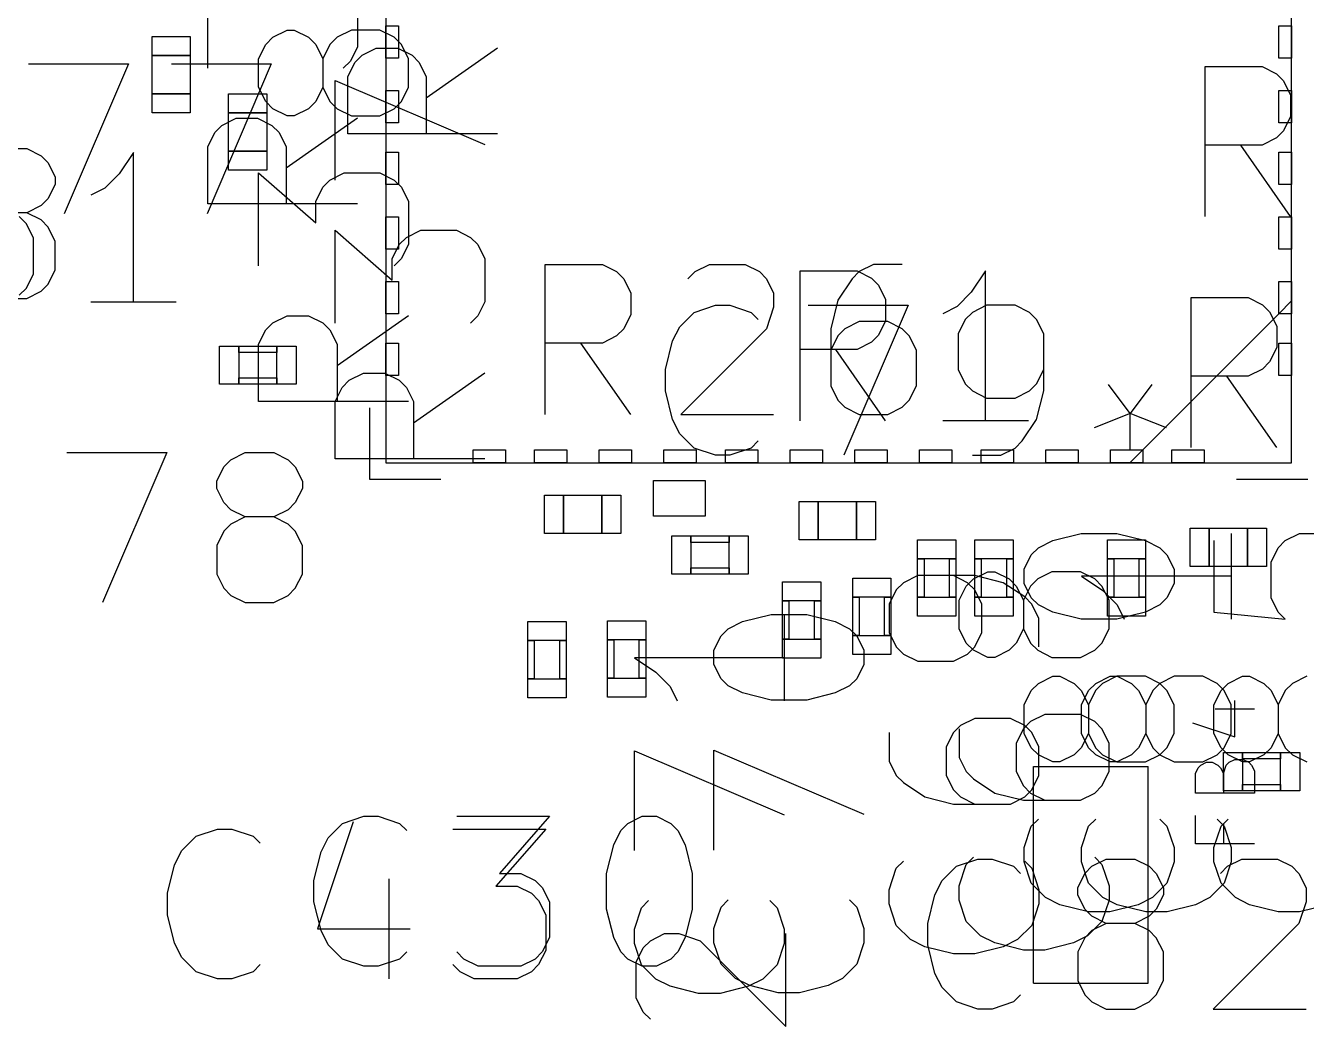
# Model space of a CAD drawing. Header units: millimetres. Extents: x 0 to 100, y 0 to 100.
# Drawn here: x 55.1 to 65.15, y 47.14 to 54.99 of the extents above; entities that cross this region are included whole.
import ezdxf

# ---------------------------------------------------------------- set-up
doc = ezdxf.new("R2010")
doc.units = ezdxf.units.MM
doc.layers.add('F.Fab', color=9, linetype='CONTINUOUS', true_color=0xafafaf)
doc.layers.add('F.Silkscreen', color=41, linetype='CONTINUOUS', true_color=0xf2eda1)

msp = doc.modelspace()

# ---------------------------------------------------------------- linework, layer by layer
at = {"layer": 'F.Fab', "linetype": 'CONTINUOUS'}
for p, q in [((57.924, 58.676), (57.924, 51.564)), ((65.036, 51.564), (65.036, 58.676)), ((56.09, 54.76), (56.09, 54.91)), ((56.09, 54.91), (56.39, 54.91)), ((56.39, 54.91), (56.39, 54.76)), ((57.924, 54.993), (58.0256, 54.993)), ((57.924, 54.739), (57.924, 54.993)), ((58.0256, 54.993), (58.0256, 54.739)), ((64.9344, 54.993), (65.036, 54.993)), ((64.9344, 54.739), (64.9344, 54.993)), ((65.036, 54.993), (65.036, 54.739)), ((56.39, 54.76), (56.09, 54.76)), ((58.0256, 54.739), (57.924, 54.739)), ((65.036, 54.739), (64.9344, 54.739)), ((56.09, 54.31), (56.09, 54.46)), ((56.09, 54.46), (56.39, 54.46)), ((56.39, 54.46), (56.39, 54.31)), ((56.69, 54.31), (56.69, 54.46)), ((56.69, 54.46), (56.99, 54.46)), ((56.99, 54.46), (56.99, 54.31)), ((57.924, 54.485), (58.0256, 54.485)), ((57.924, 54.231), (57.924, 54.485)), ((58.0256, 54.485), (58.0256, 54.231)), ((64.9344, 54.485), (65.036, 54.485)), ((64.9344, 54.231), (64.9344, 54.485)), ((65.036, 54.485), (65.036, 54.231)), ((56.39, 54.31), (56.09, 54.31)), ((56.99, 54.31), (56.69, 54.31)), ((58.0256, 54.231), (57.924, 54.231)), ((65.036, 54.231), (64.9344, 54.231)), ((56.69, 53.86), (56.69, 54.01)), ((56.69, 54.01), (56.99, 54.01)), ((56.99, 54.01), (56.99, 53.86)), ((57.924, 54.0024), (58.0256, 54.0024)), ((57.924, 53.7484), (57.924, 54.0024)), ((58.0256, 54.0024), (58.0256, 53.7484)), ((64.9344, 54.0024), (65.036, 54.0024)), ((64.9344, 53.7484), (64.9344, 54.0024)), ((65.036, 54.0024), (65.036, 53.7484)), ((56.99, 53.86), (56.69, 53.86)), ((58.0256, 53.7484), (57.924, 53.7484)), ((65.036, 53.7484), (64.9344, 53.7484)), ((57.924, 53.4944), (58.0256, 53.4944)), ((57.924, 53.2404), (57.924, 53.4944)), ((58.0256, 53.4944), (58.0256, 53.2404)), ((64.9344, 53.4944), (65.036, 53.4944)), ((64.9344, 53.2404), (64.9344, 53.4944)), ((65.036, 53.4944), (65.036, 53.2404)), ((58.0256, 53.2404), (57.924, 53.2404)), ((65.036, 53.2404), (64.9344, 53.2404)), ((57.924, 52.9864), (58.0256, 52.9864)), ((57.924, 52.7324), (57.924, 52.9864)), ((58.0256, 52.9864), (58.0256, 52.7324)), ((64.9344, 52.9864), (65.036, 52.9864)), ((64.9344, 52.7324), (64.9344, 52.9864)), ((65.036, 52.9864), (65.036, 52.7324)), ((65.036, 52.834), (64.9344, 52.7324)), ((58.0256, 52.7324), (57.924, 52.7324)), ((64.9344, 52.7324), (63.8676, 51.6656)), ((65.036, 52.7324), (64.9344, 52.7324)), ((57.924, 52.5038), (58.0256, 52.5038)), ((57.924, 52.2498), (57.924, 52.5038)), ((58.0256, 52.5038), (58.0256, 52.2498)), ((64.9344, 52.5038), (65.036, 52.5038)), ((64.9344, 52.2498), (64.9344, 52.5038)), ((65.036, 52.5038), (65.036, 52.2498)), ((56.62, 52.18), (56.62, 52.48)), ((56.62, 52.48), (56.77, 52.48)), ((56.77, 52.48), (56.77, 52.18)), ((56.77, 52.43), (56.77, 52.48)), ((56.77, 52.48), (57.07, 52.48)), ((57.07, 52.43), (56.77, 52.43)), ((57.07, 52.48), (57.07, 52.43)), ((57.07, 52.18), (57.07, 52.48)), ((57.07, 52.48), (57.22, 52.48)), ((57.22, 52.48), (57.22, 52.18)), ((56.77, 52.18), (56.77, 52.23)), ((56.77, 52.23), (57.07, 52.23)), ((57.07, 52.23), (57.07, 52.18)), ((58.0256, 52.2498), (57.924, 52.2498)), ((65.036, 52.2498), (64.9344, 52.2498)), ((56.77, 52.18), (56.62, 52.18)), ((57.07, 52.18), (56.77, 52.18)), ((57.22, 52.18), (57.07, 52.18)), ((63.769088, 51.952176), (63.598545, 52.179567)), ((63.93963, 52.179567), (63.769088, 51.952176)), ((63.769088, 51.952176), (63.484849, 51.838481)), ((63.769088, 51.667938), (63.769088, 51.952176)), ((64.053326, 51.838481), (63.769088, 51.952176)), ((58.6098, 51.6656), (58.8638, 51.6656)), ((58.6098, 51.564), (58.6098, 51.6656)), ((58.8638, 51.6656), (58.8638, 51.564)), ((59.0924, 51.6656), (59.3464, 51.6656)), ((59.0924, 51.564), (59.0924, 51.6656)), ((59.3464, 51.6656), (59.3464, 51.564)), ((59.6004, 51.6656), (59.8544, 51.6656)), ((59.6004, 51.564), (59.6004, 51.6656)), ((59.8544, 51.6656), (59.8544, 51.564)), ((60.1084, 51.6656), (60.3624, 51.6656)), ((60.1084, 51.564), (60.1084, 51.6656)), ((60.3624, 51.6656), (60.3624, 51.564)), ((60.591, 51.6656), (60.845, 51.6656)), ((60.591, 51.564), (60.591, 51.6656)), ((60.845, 51.6656), (60.845, 51.564)), ((61.099, 51.6656), (61.353, 51.6656)), ((61.099, 51.564), (61.099, 51.6656)), ((61.353, 51.6656), (61.353, 51.564)), ((61.607, 51.6656), (61.861, 51.6656)), ((61.607, 51.564), (61.607, 51.6656)), ((61.861, 51.6656), (61.861, 51.564)), ((62.115, 51.6656), (62.369, 51.6656)), ((62.115, 51.564), (62.115, 51.6656)), ((62.369, 51.6656), (62.369, 51.564)), ((62.5976, 51.6656), (62.8516, 51.6656)), ((62.5976, 51.564), (62.5976, 51.6656)), ((62.8516, 51.6656), (62.8516, 51.564)), ((63.1056, 51.6656), (63.3596, 51.6656)), ((63.1056, 51.564), (63.1056, 51.6656)), ((63.3596, 51.6656), (63.3596, 51.564)), ((63.6136, 51.6656), (63.8676, 51.6656)), ((63.6136, 51.564), (63.6136, 51.6656)), ((63.8676, 51.6656), (63.766, 51.564)), ((63.8676, 51.6656), (63.8676, 51.564)), ((64.0962, 51.6656), (64.3502, 51.6656)), ((64.0962, 51.564), (64.0962, 51.6656)), ((64.3502, 51.6656), (64.3502, 51.564)), ((57.924, 51.564), (65.036, 51.564)), ((58.8638, 51.564), (58.6098, 51.564)), ((59.3464, 51.564), (59.0924, 51.564)), ((59.8544, 51.564), (59.6004, 51.564)), ((60.3624, 51.564), (60.1084, 51.564)), ((60.845, 51.564), (60.591, 51.564)), ((61.353, 51.564), (61.099, 51.564)), ((61.861, 51.564), (61.607, 51.564)), ((62.369, 51.564), (62.115, 51.564)), ((62.8516, 51.564), (62.5976, 51.564)), ((63.3596, 51.564), (63.1056, 51.564)), ((63.8676, 51.564), (63.6136, 51.564)), ((64.3502, 51.564), (64.0962, 51.564)), ((59.17, 51.01), (59.17, 51.31)), ((59.17, 51.31), (59.32, 51.31)), ((59.32, 51.31), (59.32, 51.01)), ((59.62, 51.01), (59.62, 51.31)), ((59.62, 51.31), (59.77, 51.31)), ((59.77, 51.31), (59.77, 51.01)), ((61.17, 50.96), (61.17, 51.26)), ((61.17, 51.26), (61.32, 51.26)), ((61.32, 51.26), (61.32, 50.96)), ((61.62, 50.96), (61.62, 51.26)), ((61.62, 51.26), (61.77, 51.26)), ((61.77, 51.26), (61.77, 50.96)), ((59.32, 51.01), (59.17, 51.01)), ((59.77, 51.01), (59.62, 51.01)), ((60.17, 50.69), (60.17, 50.99)), ((60.17, 50.99), (60.32, 50.99)), ((60.32, 50.99), (60.32, 50.69)), ((60.32, 50.94), (60.32, 50.99)), ((60.32, 50.99), (60.62, 50.99)), ((60.62, 50.99), (60.62, 50.94)), ((60.62, 50.69), (60.62, 50.99)), ((60.62, 50.99), (60.77, 50.99)), ((60.77, 50.99), (60.77, 50.69)), ((64.24, 50.75), (64.24, 51.05)), ((64.24, 51.05), (64.39, 51.05)), ((64.39, 51.05), (64.39, 50.75)), ((64.69, 50.75), (64.69, 51.05)), ((64.69, 51.05), (64.84, 51.05)), ((64.84, 51.05), (64.84, 50.75)), ((60.62, 50.94), (60.32, 50.94)), ((61.32, 50.96), (61.17, 50.96)), ((61.77, 50.96), (61.62, 50.96)), ((62.1, 50.81), (62.1, 50.96)), ((62.1, 50.96), (62.4, 50.96)), ((62.4, 50.96), (62.4, 50.81)), ((62.55, 50.81), (62.55, 50.96)), ((62.55, 50.96), (62.85, 50.96)), ((62.85, 50.96), (62.85, 50.81)), ((63.59, 50.81), (63.59, 50.96)), ((63.59, 50.96), (63.89, 50.96)), ((63.89, 50.96), (63.89, 50.81)), ((62.4, 50.81), (62.1, 50.81)), ((62.1, 50.51), (62.1, 50.81)), ((62.1, 50.81), (62.15, 50.81)), ((62.15, 50.81), (62.15, 50.51)), ((62.35, 50.51), (62.35, 50.81)), ((62.35, 50.81), (62.4, 50.81)), ((62.4, 50.81), (62.4, 50.51)), ((62.85, 50.81), (62.55, 50.81)), ((62.55, 50.51), (62.55, 50.81)), ((62.55, 50.81), (62.6, 50.81)), ((62.6, 50.81), (62.6, 50.51)), ((62.8, 50.51), (62.8, 50.81)), ((62.8, 50.81), (62.85, 50.81)), ((62.85, 50.81), (62.85, 50.51)), ((63.89, 50.81), (63.59, 50.81)), ((63.59, 50.51), (63.59, 50.81)), ((63.59, 50.81), (63.64, 50.81)), ((63.64, 50.81), (63.64, 50.51)), ((63.84, 50.51), (63.84, 50.81)), ((63.84, 50.81), (63.89, 50.81)), ((63.89, 50.81), (63.89, 50.51)), ((60.32, 50.69), (60.17, 50.69)), ((60.32, 50.69), (60.32, 50.74)), ((60.32, 50.74), (60.62, 50.74)), ((60.62, 50.69), (60.32, 50.69)), ((60.62, 50.74), (60.62, 50.69)), ((60.77, 50.69), (60.62, 50.69)), ((64.39, 50.75), (64.24, 50.75)), ((64.84, 50.75), (64.69, 50.75)), ((61.04, 50.48), (61.04, 50.63)), ((61.04, 50.63), (61.34, 50.63)), ((61.34, 50.63), (61.34, 50.48)), ((61.59, 50.51), (61.59, 50.66)), ((61.59, 50.66), (61.89, 50.66)), ((61.89, 50.66), (61.89, 50.51)), ((61.34, 50.48), (61.04, 50.48)), ((61.04, 50.18), (61.04, 50.48)), ((61.04, 50.48), (61.09, 50.48)), ((61.09, 50.48), (61.09, 50.18)), ((61.29, 50.18), (61.29, 50.48)), ((61.29, 50.48), (61.34, 50.48)), ((61.34, 50.48), (61.34, 50.18)), ((61.89, 50.51), (61.59, 50.51)), ((61.59, 50.21), (61.59, 50.51)), ((61.59, 50.51), (61.64, 50.51)), ((61.64, 50.51), (61.64, 50.21)), ((61.84, 50.21), (61.84, 50.51)), ((61.84, 50.51), (61.89, 50.51)), ((61.89, 50.51), (61.89, 50.21)), ((62.15, 50.51), (62.1, 50.51)), ((62.1, 50.36), (62.1, 50.51)), ((62.1, 50.51), (62.4, 50.51)), ((62.4, 50.51), (62.35, 50.51)), ((62.4, 50.51), (62.4, 50.36)), ((62.6, 50.51), (62.55, 50.51)), ((62.55, 50.36), (62.55, 50.51)), ((62.55, 50.51), (62.85, 50.51)), ((62.85, 50.51), (62.8, 50.51)), ((62.85, 50.51), (62.85, 50.36)), ((63.64, 50.51), (63.59, 50.51)), ((63.59, 50.36), (63.59, 50.51)), ((63.59, 50.51), (63.89, 50.51)), ((63.89, 50.51), (63.84, 50.51)), ((63.89, 50.51), (63.89, 50.36)), ((59.04, 50.17), (59.04, 50.32)), ((59.04, 50.32), (59.34, 50.32)), ((59.34, 50.32), (59.34, 50.17)), ((59.665, 50.175), (59.665, 50.325)), ((59.665, 50.325), (59.965, 50.325)), ((59.965, 50.325), (59.965, 50.175)), ((62.4, 50.36), (62.1, 50.36)), ((62.85, 50.36), (62.55, 50.36)), ((63.89, 50.36), (63.59, 50.36)), ((59.965, 50.175), (59.665, 50.175)), ((59.665, 49.875), (59.665, 50.175)), ((59.665, 50.175), (59.715, 50.175)), ((59.715, 50.175), (59.715, 49.875)), ((59.915, 49.875), (59.915, 50.175)), ((59.915, 50.175), (59.965, 50.175)), ((59.965, 50.175), (59.965, 49.875)), ((61.09, 50.18), (61.04, 50.18)), ((61.04, 50.03), (61.04, 50.18)), ((61.04, 50.18), (61.34, 50.18)), ((61.34, 50.18), (61.29, 50.18)), ((61.34, 50.18), (61.34, 50.03)), ((61.64, 50.21), (61.59, 50.21)), ((61.59, 50.06), (61.59, 50.21)), ((61.59, 50.21), (61.89, 50.21)), ((61.89, 50.21), (61.84, 50.21)), ((61.89, 50.21), (61.89, 50.06)), ((59.34, 50.17), (59.04, 50.17)), ((59.04, 49.87), (59.04, 50.17)), ((59.04, 50.17), (59.09, 50.17)), ((59.09, 50.17), (59.09, 49.87)), ((59.29, 49.87), (59.29, 50.17)), ((59.29, 50.17), (59.34, 50.17)), ((59.34, 50.17), (59.34, 49.87)), ((61.34, 50.03), (61.04, 50.03)), ((61.89, 50.06), (61.59, 50.06)), ((59.715, 49.875), (59.665, 49.875)), ((59.665, 49.725), (59.665, 49.875)), ((59.665, 49.875), (59.965, 49.875)), ((59.965, 49.875), (59.915, 49.875)), ((59.965, 49.875), (59.965, 49.725)), ((59.09, 49.87), (59.04, 49.87)), ((59.04, 49.72), (59.04, 49.87)), ((59.04, 49.87), (59.34, 49.87)), ((59.34, 49.87), (59.29, 49.87)), ((59.34, 49.87), (59.34, 49.72)), ((59.34, 49.72), (59.04, 49.72)), ((59.965, 49.725), (59.665, 49.725)), ((64.5, 48.99), (64.5, 49.29)), ((64.5, 49.29), (64.65, 49.29)), ((64.65, 49.29), (64.65, 48.99)), ((64.65, 49.24), (64.65, 49.29)), ((64.65, 49.29), (64.95, 49.29)), ((64.95, 49.29), (64.95, 49.24)), ((64.95, 48.99), (64.95, 49.29)), ((64.95, 49.29), (65.1, 49.29)), ((65.1, 49.29), (65.1, 48.99)), ((63.01, 49.18), (63.91, 49.18)), ((63.01, 47.48), (63.01, 49.18)), ((63.91, 47.48), (63.91, 49.18)), ((64.95, 49.24), (64.65, 49.24)), ((64.65, 48.99), (64.5, 48.99)), ((64.65, 48.99), (64.65, 49.04)), ((64.65, 49.04), (64.95, 49.04)), ((64.95, 48.99), (64.65, 48.99)), ((64.95, 49.04), (64.95, 48.99)), ((65.1, 48.99), (64.95, 48.99)), ((63.01, 47.48), (63.91, 47.48))]:
    msp.add_line(p, q, dxfattribs=at)
at = {"layer": 'F.Silkscreen', "linetype": 'CONTINUOUS'}
for p, q in [((56.526164, 54.660575), (56.526164, 55.388902)), ((57.702692, 55.164801), (57.702692, 54.82865)), ((56.982189, 54.847355), (57.038214, 54.90338)), ((57.038214, 54.90338), (57.150264, 54.959405)), ((57.150264, 54.959405), (57.206289, 54.959405)), ((57.206289, 54.959405), (57.31834, 54.90338)), ((57.31834, 54.90338), (57.374365, 54.847355)), ((57.54244, 54.90338), (57.486415, 54.847355)), ((57.654491, 54.959405), (57.54244, 54.90338)), ((57.878591, 54.959405), (57.654491, 54.959405)), ((57.990641, 54.90338), (57.878591, 54.959405)), ((58.046667, 54.847355), (57.990641, 54.90338)), ((56.926164, 54.735304), (56.982189, 54.847355)), ((57.374365, 54.847355), (57.43039, 54.735304)), ((57.486415, 54.847355), (57.43039, 54.735304)), ((57.702692, 54.82865), (57.646667, 54.7166)), ((57.738214, 54.762374), (57.850264, 54.818399)), ((57.850264, 54.818399), (58.01834, 54.818399)), ((58.01834, 54.818399), (58.13039, 54.762374)), ((58.102692, 54.735304), (58.046667, 54.847355)), ((58.802692, 54.818399), (58.24244, 54.426223)), ((56.09, 54.46), (56.09, 54.76)), ((56.09, 54.76), (56.39, 54.76)), ((56.39, 54.76), (56.39, 54.46)), ((56.926164, 54.511204), (56.926164, 54.735304)), ((57.43039, 54.735304), (57.43039, 54.511204)), ((57.646667, 54.7166), (57.590641, 54.660575)), ((57.626164, 54.594298), (57.682189, 54.706349)), ((57.682189, 54.706349), (57.738214, 54.762374)), ((58.102692, 54.511204), (58.102692, 54.735304)), ((58.13039, 54.762374), (58.186415, 54.706349)), ((58.186415, 54.706349), (58.24244, 54.594298)), ((55.120575, 54.693835), (55.904927, 54.693835)), ((55.904927, 54.693835), (55.400701, 53.517307)), ((56.241078, 54.693835), (57.02543, 54.693835)), ((57.02543, 54.693835), (56.521204, 53.517307)), ((64.356097, 53.497307), (64.356097, 54.673835)), ((64.356097, 54.673835), (64.804298, 54.673835)), ((64.804298, 54.673835), (64.916349, 54.61781)), ((64.916349, 54.61781), (64.972374, 54.561785)), ((56.982189, 54.399153), (56.926164, 54.511204)), ((57.43039, 54.511204), (57.374365, 54.399153)), ((57.43039, 54.511204), (57.486415, 54.399153)), ((57.526164, 53.781078), (57.526164, 54.56543)), ((57.526164, 54.56543), (58.702692, 54.061204)), ((57.626164, 54.146097), (57.626164, 54.594298)), ((58.046667, 54.399153), (58.102692, 54.511204)), ((58.24244, 54.594298), (58.24244, 54.146097)), ((64.972374, 54.561785), (65.028399, 54.449735)), ((56.39, 54.46), (56.09, 54.46)), ((57.038214, 54.343128), (56.982189, 54.399153)), ((57.374365, 54.399153), (57.31834, 54.343128)), ((57.486415, 54.399153), (57.54244, 54.343128)), ((57.990641, 54.343128), (58.046667, 54.399153)), ((65.028399, 54.449735), (65.028399, 54.281659)), ((56.69, 54.01), (56.69, 54.31)), ((56.69, 54.31), (56.99, 54.31)), ((56.99, 54.31), (56.99, 54.01)), ((57.150264, 54.287103), (57.038214, 54.343128)), ((57.31834, 54.343128), (57.206289, 54.287103)), ((57.54244, 54.343128), (57.654491, 54.287103)), ((57.878591, 54.287103), (57.990641, 54.343128)), ((56.582189, 54.156349), (56.638214, 54.212374)), ((56.638214, 54.212374), (56.750264, 54.268399)), ((56.750264, 54.268399), (56.91834, 54.268399)), ((56.91834, 54.268399), (57.03039, 54.212374)), ((57.03039, 54.212374), (57.086415, 54.156349)), ((57.702692, 54.268399), (57.14244, 53.876223)), ((57.206289, 54.287103), (57.150264, 54.287103)), ((57.654491, 54.287103), (57.878591, 54.287103)), ((65.028399, 54.281659), (64.972374, 54.169609)), ((56.526164, 54.044298), (56.582189, 54.156349)), ((57.086415, 54.156349), (57.14244, 54.044298)), ((58.802692, 54.146097), (57.626164, 54.146097)), ((64.916349, 54.113584), (64.804298, 54.057559)), ((64.972374, 54.169609), (64.916349, 54.113584)), ((54.881726, 54.030372), (55.105826, 54.030372)), ((55.105826, 54.030372), (55.217877, 53.974347)), ((55.943776, 54.000372), (55.831726, 53.832297)), ((55.943776, 52.823844), (55.943776, 54.000372)), ((56.526164, 53.596097), (56.526164, 54.044298)), ((56.99, 54.01), (56.69, 54.01)), ((57.14244, 54.044298), (57.14244, 53.596097)), ((64.804298, 54.057559), (64.356097, 54.057559)), ((65.028399, 53.497307), (64.636223, 54.057559)), ((55.217877, 53.974347), (55.273902, 53.918322)), ((55.273902, 53.918322), (55.329927, 53.806272)), ((55.329927, 53.806272), (55.329927, 53.750247)), ((55.831726, 53.832297), (55.719675, 53.720247)), ((56.926164, 53.110575), (56.926164, 53.838902)), ((56.926164, 53.838902), (57.374365, 53.446726)), ((57.486415, 53.782877), (57.598465, 53.838902)), ((57.598465, 53.838902), (57.878591, 53.838902)), ((57.878591, 53.838902), (57.990641, 53.782877)), ((55.329927, 53.750247), (55.273902, 53.638196)), ((55.719675, 53.720247), (55.607625, 53.664222)), ((57.374365, 53.614801), (57.43039, 53.726852)), ((57.43039, 53.726852), (57.486415, 53.782877)), ((57.990641, 53.782877), (58.046667, 53.726852)), ((58.046667, 53.726852), (58.102692, 53.614801)), ((55.273902, 53.638196), (55.217877, 53.582171)), ((57.702692, 53.596097), (56.526164, 53.596097)), ((57.374365, 53.446726), (57.374365, 53.614801)), ((58.102692, 53.614801), (58.102692, 53.27865)), ((55.105826, 53.526146), (54.881726, 53.526146)), ((55.103399, 53.440121), (55.047374, 53.496146)), ((55.217877, 53.582171), (55.105826, 53.526146)), ((55.217877, 53.470121), (55.105826, 53.526146)), ((55.159424, 53.328071), (55.103399, 53.440121)), ((55.273902, 53.414096), (55.217877, 53.470121)), ((55.329927, 53.302046), (55.273902, 53.414096)), ((55.159424, 53.047945), (55.159424, 53.328071)), ((55.329927, 53.077945), (55.329927, 53.302046)), ((57.526164, 52.660575), (57.526164, 53.388902)), ((57.526164, 53.388902), (57.974365, 52.996726)), ((58.03039, 53.276852), (58.086415, 53.332877)), ((58.086415, 53.332877), (58.198465, 53.388902)), ((58.198465, 53.388902), (58.478591, 53.388902)), ((58.478591, 53.388902), (58.590641, 53.332877)), ((58.590641, 53.332877), (58.646667, 53.276852)), ((57.974365, 53.164801), (58.03039, 53.276852)), ((58.102692, 53.27865), (58.046667, 53.1666)), ((58.646667, 53.276852), (58.702692, 53.164801)), ((57.974365, 52.996726), (57.974365, 53.164801)), ((58.046667, 53.1666), (57.990641, 53.110575)), ((58.702692, 53.164801), (58.702692, 52.82865)), ((59.176619, 51.943844), (59.176619, 53.120372)), ((59.176619, 53.120372), (59.62482, 53.120372)), ((59.62482, 53.120372), (59.736871, 53.064347)), ((60.353147, 53.064347), (60.465198, 53.120372)), ((60.465198, 53.120372), (60.745323, 53.120372)), ((60.745323, 53.120372), (60.857374, 53.064347)), ((61.753776, 53.120372), (61.641726, 53.064347)), ((61.977877, 53.120372), (61.753776, 53.120372)), ((55.103399, 52.935895), (55.159424, 53.047945)), ((55.273902, 52.965895), (55.329927, 53.077945)), ((59.736871, 53.064347), (59.792896, 53.008322)), ((59.792896, 53.008322), (59.848921, 52.896272)), ((60.297122, 53.008322), (60.353147, 53.064347)), ((60.857374, 53.064347), (60.913399, 53.008322)), ((60.913399, 53.008322), (60.969424, 52.896272)), ((61.176619, 51.893844), (61.176619, 53.070372)), ((61.176619, 53.070372), (61.62482, 53.070372)), ((61.585701, 53.008322), (61.47365, 52.840247)), ((61.641726, 53.064347), (61.585701, 53.008322)), ((61.62482, 53.070372), (61.736871, 53.014347)), ((61.736871, 53.014347), (61.792896, 52.958322)), ((62.633273, 53.070372), (62.521223, 52.902297)), ((62.633273, 51.893844), (62.633273, 53.070372)), ((55.047374, 52.87987), (55.103399, 52.935895)), ((55.105826, 52.853844), (55.217877, 52.90987)), ((55.217877, 52.90987), (55.273902, 52.965895)), ((59.848921, 52.896272), (59.848921, 52.728196)), ((60.969424, 52.896272), (60.969424, 52.784222)), ((61.792896, 52.958322), (61.848921, 52.846272)), ((62.521223, 52.902297), (62.409172, 52.790247)), ((54.881726, 52.853844), (55.105826, 52.853844)), ((56.279927, 52.823844), (55.607625, 52.823844)), ((58.702692, 52.82865), (58.646667, 52.7166)), ((60.344695, 52.744347), (60.51277, 52.800372)), ((60.51277, 52.800372), (60.62482, 52.800372)), ((60.62482, 52.800372), (60.792896, 52.744347)), ((61.241097, 52.800372), (62.025449, 52.800372)), ((61.47365, 52.840247), (61.417625, 52.616146)), ((62.025449, 52.800372), (61.521223, 51.623844)), ((61.848921, 52.846272), (61.848921, 52.678196)), ((62.409172, 52.790247), (62.297122, 52.734222)), ((62.641726, 52.800372), (62.529675, 52.744347)), ((62.865826, 52.800372), (62.641726, 52.800372)), ((62.977877, 52.744347), (62.865826, 52.800372)), ((64.246619, 51.683844), (64.246619, 52.860372)), ((64.246619, 52.860372), (64.69482, 52.860372)), ((64.69482, 52.860372), (64.806871, 52.804347)), ((64.806871, 52.804347), (64.862896, 52.748322)), ((57.038214, 52.662374), (57.150264, 52.718399)), ((57.150264, 52.718399), (57.31834, 52.718399)), ((57.31834, 52.718399), (57.43039, 52.662374)), ((58.102692, 52.718399), (57.54244, 52.326223)), ((58.646667, 52.7166), (58.590641, 52.660575)), ((59.848921, 52.728196), (59.792896, 52.616146)), ((60.232644, 52.632297), (60.344695, 52.744347)), ((60.792896, 52.744347), (60.848921, 52.688322)), ((60.969424, 52.784222), (60.913399, 52.616146)), ((62.529675, 52.744347), (62.47365, 52.688322)), ((63.033902, 52.688322), (62.977877, 52.744347)), ((64.862896, 52.748322), (64.918921, 52.636272)), ((56.926164, 52.494298), (56.982189, 52.606349)), ((56.982189, 52.606349), (57.038214, 52.662374)), ((57.43039, 52.662374), (57.486415, 52.606349)), ((57.486415, 52.606349), (57.54244, 52.494298)), ((59.792896, 52.616146), (59.736871, 52.560121)), ((60.176619, 52.520247), (60.232644, 52.632297)), ((60.913399, 52.616146), (60.241097, 51.943844)), ((61.417625, 52.616146), (61.417625, 52.167945)), ((61.529675, 52.616146), (61.47365, 52.560121)), ((61.641726, 52.672171), (61.529675, 52.616146)), ((61.865826, 52.672171), (61.641726, 52.672171)), ((61.848921, 52.678196), (61.792896, 52.566146)), ((61.977877, 52.616146), (61.865826, 52.672171)), ((62.033902, 52.560121), (61.977877, 52.616146)), ((62.47365, 52.688322), (62.417625, 52.576272)), ((63.089927, 52.576272), (63.033902, 52.688322)), ((64.918921, 52.636272), (64.918921, 52.468196)), ((56.926164, 52.046097), (56.926164, 52.494298)), ((57.54244, 52.494298), (57.54244, 52.046097)), ((59.62482, 52.504096), (59.176619, 52.504096)), ((59.848921, 51.943844), (59.456745, 52.504096)), ((59.736871, 52.560121), (59.62482, 52.504096)), ((60.120594, 52.296146), (60.176619, 52.520247)), ((61.47365, 52.560121), (61.417625, 52.448071)), ((61.736871, 52.510121), (61.62482, 52.454096)), ((61.792896, 52.566146), (61.736871, 52.510121)), ((62.089927, 52.448071), (62.033902, 52.560121)), ((62.417625, 52.576272), (62.417625, 52.296146)), ((63.089927, 52.128071), (63.089927, 52.576272)), ((61.62482, 52.454096), (61.176619, 52.454096)), ((61.848921, 51.893844), (61.456745, 52.454096)), ((62.089927, 52.167945), (62.089927, 52.448071)), ((64.918921, 52.468196), (64.862896, 52.356146)), ((60.120594, 52.128071), (60.120594, 52.296146)), ((62.417625, 52.296146), (62.47365, 52.184096)), ((63.033902, 52.184096), (63.089927, 52.296146)), ((64.806871, 52.300121), (64.69482, 52.244096)), ((64.862896, 52.356146), (64.806871, 52.300121)), ((57.582189, 52.156349), (57.638214, 52.212374)), ((57.638214, 52.212374), (57.750264, 52.268399)), ((57.750264, 52.268399), (57.91834, 52.268399)), ((57.91834, 52.268399), (58.03039, 52.212374)), ((58.03039, 52.212374), (58.086415, 52.156349)), ((58.702692, 52.268399), (58.14244, 51.876223)), ((64.69482, 52.244096), (64.246619, 52.244096)), ((64.918921, 51.683844), (64.526745, 52.244096)), ((57.526164, 52.044298), (57.582189, 52.156349)), ((58.086415, 52.156349), (58.14244, 52.044298)), ((60.176619, 51.90397), (60.120594, 52.128071)), ((61.417625, 52.167945), (61.47365, 52.055895)), ((62.033902, 52.055895), (62.089927, 52.167945)), ((62.47365, 52.184096), (62.529675, 52.128071)), ((62.529675, 52.128071), (62.641726, 52.072046)), ((62.865826, 52.072046), (62.977877, 52.128071)), ((62.977877, 52.128071), (63.033902, 52.184096)), ((63.033902, 51.90397), (63.089927, 52.128071)), ((58.102692, 52.046097), (56.926164, 52.046097)), ((57.526164, 51.596097), (57.526164, 52.044298)), ((57.797, 51.9958), (57.797, 51.437)), ((58.14244, 52.044298), (58.14244, 51.596097)), ((61.47365, 52.055895), (61.529675, 51.99987)), ((61.529675, 51.99987), (61.641726, 51.943844)), ((61.865826, 51.943844), (61.977877, 51.99987)), ((61.977877, 51.99987), (62.033902, 52.055895)), ((62.641726, 52.072046), (62.865826, 52.072046)), ((60.232644, 51.79192), (60.176619, 51.90397)), ((60.241097, 51.943844), (60.969424, 51.943844)), ((61.641726, 51.943844), (61.865826, 51.943844)), ((62.969424, 51.893844), (62.297122, 51.893844)), ((62.921851, 51.735895), (63.033902, 51.90397)), ((60.344695, 51.67987), (60.232644, 51.79192)), ((60.848921, 51.735895), (60.792896, 51.67987)), ((62.865826, 51.67987), (62.921851, 51.735895)), ((55.420575, 51.643835), (56.204927, 51.643835)), ((56.204927, 51.643835), (55.700701, 50.467307)), ((56.653128, 51.531785), (56.709153, 51.58781)), ((56.709153, 51.58781), (56.821204, 51.643835)), ((56.821204, 51.643835), (57.045304, 51.643835)), ((57.045304, 51.643835), (57.157355, 51.58781)), ((57.157355, 51.58781), (57.21338, 51.531785)), ((58.702692, 51.596097), (57.526164, 51.596097)), ((60.51277, 51.623844), (60.344695, 51.67987)), ((60.62482, 51.623844), (60.51277, 51.623844)), ((60.792896, 51.67987), (60.62482, 51.623844)), ((62.529675, 51.623844), (62.753776, 51.623844)), ((62.753776, 51.623844), (62.865826, 51.67987)), ((56.597103, 51.419735), (56.653128, 51.531785)), ((57.21338, 51.531785), (57.269405, 51.419735)), ((56.597103, 51.36371), (56.597103, 51.419735)), ((57.269405, 51.419735), (57.269405, 51.36371)), ((57.797, 51.437), (58.3558, 51.437)), ((60.0268, 51.1449), (60.0268, 51.4243)), ((60.0268, 51.4243), (60.4332, 51.4243)), ((60.4332, 51.4243), (60.4332, 51.1449)), ((64.6042, 51.437), (65.163, 51.437)), ((56.653128, 51.251659), (56.597103, 51.36371)), ((57.269405, 51.36371), (57.21338, 51.251659)), ((59.32, 51.01), (59.32, 51.31)), ((59.32, 51.31), (59.62, 51.31)), ((59.62, 51.31), (59.62, 51.01)), ((56.709153, 51.195634), (56.653128, 51.251659)), ((56.821204, 51.139609), (56.709153, 51.195634)), ((57.157355, 51.195634), (57.045304, 51.139609)), ((57.21338, 51.251659), (57.157355, 51.195634)), ((61.32, 50.96), (61.32, 51.26)), ((61.32, 51.26), (61.62, 51.26)), ((61.62, 51.26), (61.62, 50.96)), ((56.709153, 51.083584), (56.653128, 51.027559)), ((56.821204, 51.139609), (56.709153, 51.083584)), ((57.045304, 51.139609), (56.821204, 51.139609)), ((57.157355, 51.083584), (57.045304, 51.139609)), ((57.21338, 51.027559), (57.157355, 51.083584)), ((60.4332, 51.1449), (60.0268, 51.1449)), ((56.653128, 51.027559), (56.597103, 50.915509)), ((57.269405, 50.915509), (57.21338, 51.027559)), ((59.62, 51.01), (59.32, 51.01)), ((63.160264, 50.95338), (63.384365, 51.009405)), ((63.384365, 51.009405), (63.664491, 51.009405)), ((63.664491, 51.009405), (63.888591, 50.95338)), ((64.39, 50.75), (64.39, 51.05)), ((64.39, 51.05), (64.69, 51.05)), ((64.562692, 51.009405), (64.562692, 50.337103)), ((64.69, 51.05), (64.69, 50.75)), ((64.986415, 50.95338), (65.098465, 51.009405)), ((65.098465, 51.009405), (65.378591, 51.009405)), ((56.597103, 50.915509), (56.597103, 50.691408)), ((57.269405, 50.691408), (57.269405, 50.915509)), ((61.62, 50.96), (61.32, 50.96)), ((62.992189, 50.841329), (63.048214, 50.897355)), ((63.048214, 50.897355), (63.160264, 50.95338)), ((63.888591, 50.95338), (64.000641, 50.897355)), ((64.000641, 50.897355), (64.056667, 50.841329)), ((64.426164, 50.95338), (64.426164, 50.393128)), ((64.874365, 50.785304), (64.93039, 50.897355)), ((64.93039, 50.897355), (64.986415, 50.95338)), ((62.936164, 50.729279), (62.992189, 50.841329)), ((64.056667, 50.841329), (64.112692, 50.729279)), ((64.874365, 50.505179), (64.874365, 50.785304)), ((56.597103, 50.691408), (56.653128, 50.579358)), ((57.21338, 50.579358), (57.269405, 50.691408)), ((62.100264, 50.679405), (61.988214, 50.62338)), ((62.548465, 50.679405), (62.100264, 50.679405)), ((62.49244, 50.62338), (62.38039, 50.679405)), ((62.538214, 50.65338), (62.650264, 50.709405)), ((62.772566, 50.62338), (62.548465, 50.679405)), ((62.650264, 50.709405), (62.706289, 50.709405)), ((62.706289, 50.709405), (62.81834, 50.65338)), ((62.936164, 50.617229), (62.936164, 50.729279)), ((63.154491, 50.709405), (63.04244, 50.65338)), ((63.378591, 50.709405), (63.154491, 50.709405)), ((63.490641, 50.65338), (63.378591, 50.709405)), ((64.112692, 50.729279), (64.112692, 50.617229)), ((64.69, 50.75), (64.39, 50.75)), ((56.653128, 50.579358), (56.709153, 50.523333)), ((57.157355, 50.523333), (57.21338, 50.579358)), ((61.988214, 50.62338), (61.932189, 50.567355)), ((62.426164, 50.485304), (62.482189, 50.597355)), ((62.482189, 50.597355), (62.538214, 50.65338)), ((62.548465, 50.567355), (62.49244, 50.62338)), ((62.940641, 50.511329), (62.772566, 50.62338)), ((62.81834, 50.65338), (62.874365, 50.597355)), ((62.874365, 50.597355), (62.93039, 50.485304)), ((62.986415, 50.597355), (62.93039, 50.485304)), ((62.992189, 50.505179), (62.936164, 50.617229)), ((63.04244, 50.65338), (62.986415, 50.597355)), ((64.562692, 50.673254), (63.386164, 50.673254)), ((63.386164, 50.673254), (63.554239, 50.561204)), ((63.546667, 50.597355), (63.490641, 50.65338)), ((63.602692, 50.485304), (63.546667, 50.597355)), ((64.112692, 50.617229), (64.056667, 50.505179)), ((56.709153, 50.523333), (56.821204, 50.467307)), ((57.045304, 50.467307), (57.157355, 50.523333)), ((61.932189, 50.567355), (61.876164, 50.455304)), ((62.426164, 50.261204), (62.426164, 50.485304)), ((62.604491, 50.455304), (62.548465, 50.567355)), ((62.93039, 50.485304), (62.93039, 50.261204)), ((62.996667, 50.455304), (62.940641, 50.511329)), ((63.048214, 50.449153), (62.992189, 50.505179)), ((63.554239, 50.561204), (63.666289, 50.449153)), ((63.602692, 50.261204), (63.602692, 50.485304)), ((64.056667, 50.505179), (64.000641, 50.449153)), ((64.93039, 50.393128), (64.874365, 50.505179)), ((56.821204, 50.467307), (57.045304, 50.467307)), ((61.876164, 50.455304), (61.876164, 50.231204)), ((62.604491, 50.231204), (62.604491, 50.455304)), ((63.052692, 50.343254), (62.996667, 50.455304)), ((63.160264, 50.393128), (63.048214, 50.449153)), ((63.384365, 50.337103), (63.160264, 50.393128)), ((63.888591, 50.393128), (63.664491, 50.337103)), ((63.666289, 50.449153), (63.722315, 50.337103)), ((64.000641, 50.449153), (63.888591, 50.393128)), ((64.426164, 50.393128), (64.986415, 50.337103)), ((64.986415, 50.337103), (64.93039, 50.393128)), ((60.613214, 50.262355), (60.725264, 50.31838)), ((60.725264, 50.31838), (60.949365, 50.374405)), ((60.949365, 50.374405), (61.229491, 50.374405)), ((61.052692, 50.369405), (61.052692, 49.697103)), ((61.229491, 50.374405), (61.453591, 50.31838)), ((61.453591, 50.31838), (61.565641, 50.262355)), ((63.052692, 50.119153), (63.052692, 50.343254)), ((63.664491, 50.337103), (63.384365, 50.337103)), ((60.501164, 50.094279), (60.557189, 50.206329)), ((60.557189, 50.206329), (60.613214, 50.262355)), ((61.565641, 50.262355), (61.621667, 50.206329)), ((61.621667, 50.206329), (61.677692, 50.094279)), ((61.876164, 50.231204), (61.932189, 50.119153)), ((62.482189, 50.149153), (62.426164, 50.261204)), ((62.548465, 50.119153), (62.604491, 50.231204)), ((62.93039, 50.261204), (62.874365, 50.149153)), ((62.93039, 50.261204), (62.986415, 50.149153)), ((63.546667, 50.149153), (63.602692, 50.261204)), ((60.501164, 49.982229), (60.501164, 50.094279)), ((61.677692, 50.094279), (61.677692, 49.982229)), ((61.932189, 50.119153), (61.988214, 50.063128)), ((62.538214, 50.093128), (62.482189, 50.149153)), ((62.49244, 50.063128), (62.548465, 50.119153)), ((62.650264, 50.037103), (62.538214, 50.093128)), ((62.81834, 50.093128), (62.706289, 50.037103)), ((62.874365, 50.149153), (62.81834, 50.093128)), ((62.986415, 50.149153), (63.04244, 50.093128)), ((63.04244, 50.093128), (63.154491, 50.037103)), ((63.378591, 50.037103), (63.490641, 50.093128)), ((63.490641, 50.093128), (63.546667, 50.149153)), ((61.052692, 50.033254), (59.876164, 50.033254)), ((59.876164, 50.033254), (60.044239, 49.921204)), ((60.557189, 49.870179), (60.501164, 49.982229)), ((61.677692, 49.982229), (61.621667, 49.870179)), ((61.988214, 50.063128), (62.100264, 50.007103)), ((62.100264, 50.007103), (62.38039, 50.007103)), ((62.38039, 50.007103), (62.49244, 50.063128)), ((62.706289, 50.037103), (62.650264, 50.037103)), ((63.154491, 50.037103), (63.378591, 50.037103)), ((60.044239, 49.921204), (60.156289, 49.809153)), ((63.048214, 49.832877), (63.160264, 49.888902)), ((63.160264, 49.888902), (63.216289, 49.888902)), ((63.216289, 49.888902), (63.32834, 49.832877)), ((63.498214, 49.832877), (63.610264, 49.888902)), ((63.664491, 49.888902), (63.55244, 49.832877)), ((63.610264, 49.888902), (63.666289, 49.888902)), ((63.888591, 49.888902), (63.664491, 49.888902)), ((63.666289, 49.888902), (63.77834, 49.832877)), ((64.000641, 49.832877), (63.888591, 49.888902)), ((64.114491, 49.888902), (64.00244, 49.832877)), ((64.338591, 49.888902), (64.114491, 49.888902)), ((64.450641, 49.832877), (64.338591, 49.888902)), ((64.538214, 49.832877), (64.650264, 49.888902)), ((64.650264, 49.888902), (64.706289, 49.888902)), ((64.706289, 49.888902), (64.81834, 49.832877)), ((65.154491, 49.888902), (65.04244, 49.832877)), ((60.156289, 49.809153), (60.212315, 49.697103)), ((60.613214, 49.814153), (60.557189, 49.870179)), ((60.725264, 49.758128), (60.613214, 49.814153)), ((61.565641, 49.814153), (61.453591, 49.758128)), ((61.621667, 49.870179), (61.565641, 49.814153)), ((62.936164, 49.664801), (62.992189, 49.776852)), ((62.992189, 49.776852), (63.048214, 49.832877)), ((63.32834, 49.832877), (63.384365, 49.776852)), ((63.384365, 49.776852), (63.44039, 49.664801)), ((63.386164, 49.664801), (63.442189, 49.776852)), ((63.496415, 49.776852), (63.44039, 49.664801)), ((63.442189, 49.776852), (63.498214, 49.832877)), ((63.55244, 49.832877), (63.496415, 49.776852)), ((63.77834, 49.832877), (63.834365, 49.776852)), ((63.834365, 49.776852), (63.89039, 49.664801)), ((63.946415, 49.776852), (63.89039, 49.664801)), ((64.00244, 49.832877), (63.946415, 49.776852)), ((64.056667, 49.776852), (64.000641, 49.832877)), ((64.112692, 49.664801), (64.056667, 49.776852)), ((64.426164, 49.664801), (64.482189, 49.776852)), ((64.506667, 49.776852), (64.450641, 49.832877)), ((64.482189, 49.776852), (64.538214, 49.832877)), ((64.562692, 49.664801), (64.506667, 49.776852)), ((64.81834, 49.832877), (64.874365, 49.776852)), ((64.874365, 49.776852), (64.93039, 49.664801)), ((64.986415, 49.776852), (64.93039, 49.664801)), ((65.04244, 49.832877), (64.986415, 49.776852)), ((60.949365, 49.702103), (60.725264, 49.758128)), ((61.229491, 49.702103), (60.949365, 49.702103)), ((61.453591, 49.758128), (61.229491, 49.702103)), ((64.588943, 49.412875), (64.588943, 49.699618)), ((62.936164, 49.440701), (62.936164, 49.664801)), ((63.098465, 49.588902), (62.986415, 49.532877)), ((63.378591, 49.588902), (63.098465, 49.588902)), ((63.490641, 49.532877), (63.378591, 49.588902)), ((63.386164, 49.440701), (63.386164, 49.664801)), ((63.44039, 49.664801), (63.44039, 49.440701)), ((63.89039, 49.664801), (63.89039, 49.440701)), ((64.112692, 49.440701), (64.112692, 49.664801)), ((64.426164, 49.440701), (64.426164, 49.664801)), ((64.434543, 49.633447), (64.743343, 49.633447)), ((64.562692, 49.440701), (64.562692, 49.664801)), ((64.93039, 49.664801), (64.93039, 49.440701)), ((62.436415, 49.502877), (62.38039, 49.446852)), ((62.426164, 49.476852), (62.426164, 49.252751)), ((62.548465, 49.558902), (62.436415, 49.502877)), ((62.828591, 49.558902), (62.548465, 49.558902)), ((62.940641, 49.502877), (62.828591, 49.558902)), ((62.93039, 49.476852), (62.874365, 49.364801)), ((62.986415, 49.532877), (62.93039, 49.476852)), ((62.996667, 49.446852), (62.940641, 49.502877)), ((63.546667, 49.476852), (63.490641, 49.532877)), ((63.602692, 49.364801), (63.546667, 49.476852)), ((64.258086, 49.523161), (64.588943, 49.412875)), ((61.876164, 49.446852), (61.876164, 49.222751)), ((62.38039, 49.446852), (62.324365, 49.334801)), ((62.992189, 49.32865), (62.936164, 49.440701)), ((63.052692, 49.334801), (62.996667, 49.446852)), ((63.44039, 49.440701), (63.384365, 49.32865)), ((63.442189, 49.32865), (63.386164, 49.440701)), ((63.44039, 49.440701), (63.496415, 49.32865)), ((63.89039, 49.440701), (63.834365, 49.32865)), ((63.89039, 49.440701), (63.946415, 49.32865)), ((64.056667, 49.32865), (64.112692, 49.440701)), ((64.482189, 49.32865), (64.426164, 49.440701)), ((64.506667, 49.32865), (64.562692, 49.440701)), ((64.93039, 49.440701), (64.874365, 49.32865)), ((64.93039, 49.440701), (64.986415, 49.32865)), ((59.876164, 48.520575), (59.876164, 49.304927)), ((59.876164, 49.304927), (61.052692, 48.800701)), ((60.501164, 48.525575), (60.501164, 49.309927)), ((60.501164, 49.309927), (61.677692, 48.805701)), ((62.324365, 49.334801), (62.324365, 49.110701)), ((62.874365, 49.364801), (62.874365, 49.140701)), ((63.048214, 49.272625), (62.992189, 49.32865)), ((63.160264, 49.2166), (63.048214, 49.272625)), ((63.052692, 49.110701), (63.052692, 49.334801)), ((63.32834, 49.272625), (63.216289, 49.2166)), ((63.384365, 49.32865), (63.32834, 49.272625)), ((63.498214, 49.272625), (63.442189, 49.32865)), ((63.496415, 49.32865), (63.55244, 49.272625)), ((63.610264, 49.2166), (63.498214, 49.272625)), ((63.55244, 49.272625), (63.664491, 49.2166)), ((63.602692, 49.140701), (63.602692, 49.364801)), ((63.77834, 49.272625), (63.666289, 49.2166)), ((63.834365, 49.32865), (63.77834, 49.272625)), ((63.888591, 49.2166), (64.000641, 49.272625)), ((63.946415, 49.32865), (64.00244, 49.272625)), ((64.000641, 49.272625), (64.056667, 49.32865)), ((64.00244, 49.272625), (64.114491, 49.2166)), ((64.338591, 49.2166), (64.450641, 49.272625)), ((64.450641, 49.272625), (64.506667, 49.32865)), ((64.538214, 49.272625), (64.482189, 49.32865)), ((64.650264, 49.2166), (64.538214, 49.272625)), ((64.81834, 49.272625), (64.706289, 49.2166)), ((64.874365, 49.32865), (64.81834, 49.272625)), ((64.986415, 49.32865), (65.04244, 49.272625)), ((65.04244, 49.272625), (65.154491, 49.2166)), ((61.876164, 49.222751), (61.932189, 49.110701)), ((62.426164, 49.252751), (62.482189, 49.140701)), ((63.216289, 49.2166), (63.160264, 49.2166)), ((63.666289, 49.2166), (63.610264, 49.2166)), ((63.664491, 49.2166), (63.888591, 49.2166)), ((64.114491, 49.2166), (64.338591, 49.2166)), ((64.280143, 49.126132), (64.3022, 49.170247)), ((64.3022, 49.170247), (64.324257, 49.192304)), ((64.324257, 49.192304), (64.368371, 49.214361)), ((64.368371, 49.214361), (64.412486, 49.214361)), ((64.412486, 49.214361), (64.4566, 49.192304)), ((64.4566, 49.192304), (64.478657, 49.170247)), ((64.478657, 49.170247), (64.500714, 49.126132)), ((64.500714, 49.126132), (64.522771, 49.192304)), ((64.522771, 49.192304), (64.544828, 49.214361)), ((64.544828, 49.214361), (64.588943, 49.236418)), ((64.588943, 49.236418), (64.655114, 49.236418)), ((64.706289, 49.2166), (64.650264, 49.2166)), ((64.655114, 49.236418), (64.699228, 49.214361)), ((64.699228, 49.214361), (64.721286, 49.192304)), ((64.721286, 49.192304), (64.743343, 49.148189)), ((61.932189, 49.110701), (61.988214, 49.054676)), ((62.324365, 49.110701), (62.38039, 48.99865)), ((62.482189, 49.140701), (62.538214, 49.084676)), ((62.538214, 49.084676), (62.706289, 48.972625)), ((62.874365, 49.140701), (62.93039, 49.02865)), ((62.996667, 48.99865), (63.052692, 49.110701)), ((63.546667, 49.02865), (63.602692, 49.140701)), ((64.280143, 48.971732), (64.280143, 49.126132)), ((64.500714, 49.126132), (64.500714, 48.971732)), ((64.743343, 49.148189), (64.743343, 48.971732)), ((61.988214, 49.054676), (62.156289, 48.942625)), ((62.38039, 48.99865), (62.436415, 48.942625)), ((62.706289, 48.972625), (62.93039, 48.9166)), ((62.93039, 49.02865), (62.986415, 48.972625)), ((62.940641, 48.942625), (62.996667, 48.99865)), ((62.986415, 48.972625), (63.098465, 48.9166)), ((63.378591, 48.9166), (63.490641, 48.972625)), ((63.490641, 48.972625), (63.546667, 49.02865)), ((64.743343, 48.971732), (64.280143, 48.971732)), ((62.156289, 48.942625), (62.38039, 48.8866)), ((62.38039, 48.8866), (62.828591, 48.8866)), ((62.436415, 48.942625), (62.548465, 48.8866)), ((62.828591, 48.8866), (62.940641, 48.942625)), ((62.93039, 48.9166), (63.378591, 48.9166)), ((57.584695, 48.734347), (57.75277, 48.790372)), ((57.75277, 48.790372), (57.86482, 48.790372)), ((57.86482, 48.790372), (58.032896, 48.734347)), ((58.481097, 48.790372), (59.209424, 48.790372)), ((59.209424, 48.790372), (58.817248, 48.342171)), ((59.825701, 48.734347), (59.937751, 48.790372)), ((59.937751, 48.790372), (60.049801, 48.790372)), ((60.049801, 48.790372), (60.161851, 48.734347)), ((62.992189, 48.712374), (63.048214, 48.768399)), ((63.442189, 48.712374), (63.498214, 48.768399)), ((64.000641, 48.768399), (64.056667, 48.712374)), ((64.280143, 48.574703), (64.280143, 48.795275)), ((64.450641, 48.768399), (64.506667, 48.712374)), ((64.482189, 48.712374), (64.538214, 48.768399)), ((56.434695, 48.634347), (56.60277, 48.690372)), ((56.60277, 48.690372), (56.71482, 48.690372)), ((56.71482, 48.690372), (56.882896, 48.634347)), ((57.667248, 48.746398), (57.387122, 47.90602)), ((57.472644, 48.622297), (57.584695, 48.734347)), ((58.032896, 48.734347), (58.088921, 48.678322)), ((58.4516, 48.690372), (59.179927, 48.690372)), ((59.179927, 48.690372), (58.787751, 48.242171)), ((59.71365, 48.566272), (59.769675, 48.678322)), ((59.769675, 48.678322), (59.825701, 48.734347)), ((60.161851, 48.734347), (60.217877, 48.678322)), ((60.217877, 48.678322), (60.273902, 48.566272)), ((62.936164, 48.544298), (62.992189, 48.712374)), ((63.386164, 48.544298), (63.442189, 48.712374)), ((64.056667, 48.712374), (64.112692, 48.544298)), ((64.426164, 48.544298), (64.482189, 48.712374)), ((64.500714, 48.729103), (64.500714, 48.574703)), ((64.506667, 48.712374), (64.562692, 48.544298)), ((56.322644, 48.522297), (56.434695, 48.634347)), ((56.882896, 48.634347), (56.938921, 48.578322)), ((57.416619, 48.510247), (57.472644, 48.622297)), ((59.657625, 48.342171), (59.71365, 48.566272)), ((60.273902, 48.566272), (60.329927, 48.342171)), ((64.743343, 48.574703), (64.280143, 48.574703)), ((56.266619, 48.410247), (56.322644, 48.522297)), ((57.360594, 48.286146), (57.416619, 48.510247)), ((62.482189, 48.412374), (62.538214, 48.468399)), ((62.936164, 48.432248), (62.936164, 48.544298)), ((63.386164, 48.432248), (63.386164, 48.544298)), ((63.490641, 48.468399), (63.546667, 48.412374)), ((64.112692, 48.544298), (64.112692, 48.432248)), ((64.426164, 48.432248), (64.426164, 48.544298)), ((64.562692, 48.544298), (64.562692, 48.432248)), ((56.210594, 48.186146), (56.266619, 48.410247)), ((61.876164, 48.214298), (61.932189, 48.382374)), ((61.932189, 48.382374), (61.988214, 48.438399)), ((62.292122, 48.28576), (62.404173, 48.39781)), ((62.404173, 48.39781), (62.572248, 48.453835)), ((62.426164, 48.244298), (62.482189, 48.412374)), ((62.572248, 48.453835), (62.684298, 48.453835)), ((62.684298, 48.453835), (62.852374, 48.39781)), ((62.852374, 48.39781), (62.908399, 48.341785)), ((62.992189, 48.264173), (62.936164, 48.432248)), ((62.940641, 48.438399), (62.996667, 48.382374)), ((62.996667, 48.382374), (63.052692, 48.214298)), ((63.442189, 48.264173), (63.386164, 48.432248)), ((63.412625, 48.341785), (63.46865, 48.39781)), ((63.46865, 48.39781), (63.580701, 48.453835)), ((63.546667, 48.412374), (63.602692, 48.244298)), ((63.580701, 48.453835), (63.804801, 48.453835)), ((63.804801, 48.453835), (63.916852, 48.39781)), ((63.916852, 48.39781), (63.972877, 48.341785)), ((64.112692, 48.432248), (64.056667, 48.264173)), ((64.482189, 48.264173), (64.426164, 48.432248)), ((64.477103, 48.341785), (64.533128, 48.39781)), ((64.562692, 48.432248), (64.506667, 48.264173)), ((64.533128, 48.39781), (64.645179, 48.453835)), ((64.645179, 48.453835), (64.925304, 48.453835)), ((64.925304, 48.453835), (65.037355, 48.39781)), ((65.037355, 48.39781), (65.09338, 48.341785)), ((57.360594, 48.118071), (57.360594, 48.286146)), ((57.947374, 48.298196), (57.947374, 47.513844)), ((58.817248, 48.342171), (58.985323, 48.342171)), ((58.985323, 48.342171), (59.097374, 48.286146)), ((59.097374, 48.286146), (59.153399, 48.230121)), ((59.657625, 48.062046), (59.657625, 48.342171)), ((60.329927, 48.342171), (60.329927, 48.062046)), ((62.236097, 48.17371), (62.292122, 48.28576)), ((63.3566, 48.229735), (63.412625, 48.341785)), ((63.972877, 48.341785), (64.028902, 48.229735)), ((65.09338, 48.341785), (65.149405, 48.229735)), ((56.210594, 48.018071), (56.210594, 48.186146)), ((58.787751, 48.242171), (58.955826, 48.242171)), ((58.955826, 48.242171), (59.067877, 48.186146)), ((59.067877, 48.186146), (59.123902, 48.130121)), ((59.153399, 48.230121), (59.209424, 48.118071)), ((61.876164, 48.102248), (61.876164, 48.214298)), ((62.180072, 47.949609), (62.236097, 48.17371)), ((62.426164, 48.132248), (62.426164, 48.244298)), ((63.104239, 48.152122), (62.992189, 48.264173)), ((63.052692, 48.214298), (63.052692, 48.102248)), ((63.3566, 48.17371), (63.3566, 48.229735)), ((63.412625, 48.061659), (63.3566, 48.17371)), ((63.554239, 48.152122), (63.442189, 48.264173)), ((63.602692, 48.244298), (63.602692, 48.132248)), ((64.056667, 48.264173), (63.944616, 48.152122)), ((64.028902, 48.17371), (63.972877, 48.061659)), ((64.028902, 48.229735), (64.028902, 48.17371)), ((64.506667, 48.264173), (64.394616, 48.152122)), ((64.594239, 48.152122), (64.482189, 48.264173)), ((65.149405, 48.229735), (65.149405, 48.117685)), ((57.416619, 47.89397), (57.360594, 48.118071)), ((59.123902, 48.130121), (59.179927, 48.018071)), ((59.209424, 48.118071), (59.209424, 47.837945)), ((59.876164, 47.904298), (59.932189, 48.072374)), ((59.932189, 48.072374), (59.988214, 48.128399)), ((60.501164, 47.909298), (60.557189, 48.077374)), ((60.557189, 48.077374), (60.613214, 48.133399)), ((60.940641, 48.128399), (60.996667, 48.072374)), ((60.996667, 48.072374), (61.052692, 47.904298)), ((61.565641, 48.133399), (61.621667, 48.077374)), ((61.621667, 48.077374), (61.677692, 47.909298)), ((61.932189, 47.934173), (61.876164, 48.102248)), ((62.482189, 47.964173), (62.426164, 48.132248)), ((63.052692, 48.102248), (62.996667, 47.934173)), ((63.216289, 48.096097), (63.104239, 48.152122)), ((63.44039, 48.040072), (63.216289, 48.096097)), ((63.602692, 48.132248), (63.546667, 47.964173)), ((63.666289, 48.096097), (63.554239, 48.152122)), ((63.832566, 48.096097), (63.608465, 48.040072)), ((63.89039, 48.040072), (63.666289, 48.096097)), ((63.944616, 48.152122), (63.832566, 48.096097)), ((64.282566, 48.096097), (64.058465, 48.040072)), ((64.394616, 48.152122), (64.282566, 48.096097)), ((64.706289, 48.096097), (64.594239, 48.152122)), ((64.93039, 48.040072), (64.706289, 48.096097)), ((65.149405, 48.117685), (65.09338, 47.949609)), ((65.322566, 48.096097), (65.098465, 48.040072)), ((56.266619, 47.79397), (56.210594, 48.018071)), ((59.179927, 48.018071), (59.179927, 47.737945)), ((59.71365, 47.837945), (59.657625, 48.062046)), ((60.329927, 48.062046), (60.273902, 47.837945)), ((62.594239, 47.852122), (62.482189, 47.964173)), ((63.46865, 48.005634), (63.412625, 48.061659)), ((63.546667, 47.964173), (63.434616, 47.852122)), ((63.608465, 48.040072), (63.44039, 48.040072)), ((63.580701, 47.949609), (63.46865, 48.005634)), ((63.916852, 48.005634), (63.804801, 47.949609)), ((64.058465, 48.040072), (63.89039, 48.040072)), ((63.972877, 48.061659), (63.916852, 48.005634)), ((65.098465, 48.040072), (64.93039, 48.040072)), ((57.387122, 47.90602), (58.115449, 47.90602)), ((57.472644, 47.78192), (57.416619, 47.89397)), ((59.876164, 47.792248), (59.876164, 47.904298)), ((60.001677, 47.813902), (60.113727, 47.869927)), ((60.113727, 47.869927), (60.225778, 47.869927)), ((60.225778, 47.869927), (60.393853, 47.813902)), ((60.501164, 47.797248), (60.501164, 47.909298)), ((61.052692, 47.904298), (61.052692, 47.792248)), ((61.066155, 47.1416), (61.066155, 47.869927)), ((61.677692, 47.909298), (61.677692, 47.797248)), ((62.044239, 47.822122), (61.932189, 47.934173)), ((62.180072, 47.781534), (62.180072, 47.949609)), ((62.996667, 47.934173), (62.884616, 47.822122)), ((63.46865, 47.893584), (63.412625, 47.837559)), ((63.580701, 47.949609), (63.46865, 47.893584)), ((63.804801, 47.949609), (63.580701, 47.949609)), ((63.916852, 47.893584), (63.804801, 47.949609)), ((63.972877, 47.837559), (63.916852, 47.893584)), ((65.09338, 47.949609), (64.421078, 47.277307)), ((56.322644, 47.68192), (56.266619, 47.79397)), ((57.584695, 47.66987), (57.472644, 47.78192)), ((59.209424, 47.837945), (59.153399, 47.725895)), ((59.769675, 47.725895), (59.71365, 47.837945)), ((59.932189, 47.624173), (59.876164, 47.792248)), ((59.945652, 47.757877), (60.001677, 47.813902)), ((60.273902, 47.837945), (60.217877, 47.725895)), ((60.393853, 47.813902), (61.066155, 47.1416)), ((60.557189, 47.629173), (60.501164, 47.797248)), ((61.052692, 47.792248), (60.996667, 47.624173)), ((61.677692, 47.797248), (61.621667, 47.629173)), ((62.156289, 47.766097), (62.044239, 47.822122)), ((62.38039, 47.710072), (62.156289, 47.766097)), ((62.236097, 47.557433), (62.180072, 47.781534)), ((62.772566, 47.766097), (62.548465, 47.710072)), ((62.706289, 47.796097), (62.594239, 47.852122)), ((62.93039, 47.740072), (62.706289, 47.796097)), ((62.884616, 47.822122), (62.772566, 47.766097)), ((63.322566, 47.796097), (63.098465, 47.740072)), ((63.434616, 47.852122), (63.322566, 47.796097)), ((63.412625, 47.837559), (63.3566, 47.725509)), ((64.028902, 47.725509), (63.972877, 47.837559)), ((56.434695, 47.56987), (56.322644, 47.68192)), ((57.75277, 47.613844), (57.584695, 47.66987)), ((58.032896, 47.66987), (57.86482, 47.613844)), ((58.088921, 47.725895), (58.032896, 47.66987)), ((58.537122, 47.66987), (58.481097, 47.725895)), ((58.649172, 47.613844), (58.537122, 47.66987)), ((59.097374, 47.66987), (58.985323, 47.613844)), ((59.153399, 47.725895), (59.097374, 47.66987)), ((59.179927, 47.737945), (59.123902, 47.625895)), ((59.825701, 47.66987), (59.769675, 47.725895)), ((59.937751, 47.613844), (59.825701, 47.66987)), ((59.889627, 47.645826), (59.945652, 47.757877)), ((60.161851, 47.66987), (60.049801, 47.613844)), ((60.217877, 47.725895), (60.161851, 47.66987)), ((62.548465, 47.710072), (62.38039, 47.710072)), ((63.098465, 47.740072), (62.93039, 47.740072)), ((63.3566, 47.725509), (63.3566, 47.501408)), ((64.028902, 47.501408), (64.028902, 47.725509)), ((56.60277, 47.513844), (56.434695, 47.56987)), ((56.882896, 47.56987), (56.71482, 47.513844)), ((56.938921, 47.625895), (56.882896, 47.56987)), ((57.86482, 47.613844), (57.75277, 47.613844)), ((58.507625, 47.56987), (58.4516, 47.625895)), ((58.619675, 47.513844), (58.507625, 47.56987)), ((58.985323, 47.613844), (58.649172, 47.613844)), ((59.067877, 47.56987), (58.955826, 47.513844)), ((59.123902, 47.625895), (59.067877, 47.56987)), ((59.889627, 47.365701), (59.889627, 47.645826)), ((60.044239, 47.512122), (59.932189, 47.624173)), ((60.049801, 47.613844), (59.937751, 47.613844)), ((60.669239, 47.517122), (60.557189, 47.629173)), ((60.996667, 47.624173), (60.884616, 47.512122)), ((61.621667, 47.629173), (61.509616, 47.517122)), ((56.71482, 47.513844), (56.60277, 47.513844)), ((58.955826, 47.513844), (58.619675, 47.513844)), ((60.156289, 47.456097), (60.044239, 47.512122)), ((60.781289, 47.461097), (60.669239, 47.517122)), ((60.884616, 47.512122), (60.772566, 47.456097)), ((61.00539, 47.405072), (60.781289, 47.461097)), ((61.397566, 47.461097), (61.173465, 47.405072)), ((61.509616, 47.517122), (61.397566, 47.461097)), ((62.292122, 47.445383), (62.236097, 47.557433)), ((63.3566, 47.501408), (63.412625, 47.389358)), ((63.972877, 47.389358), (64.028902, 47.501408)), ((59.945652, 47.25365), (59.889627, 47.365701)), ((60.38039, 47.400072), (60.156289, 47.456097)), ((60.548465, 47.400072), (60.38039, 47.400072)), ((60.772566, 47.456097), (60.548465, 47.400072)), ((61.173465, 47.405072), (61.00539, 47.405072)), ((62.404173, 47.333333), (62.292122, 47.445383)), ((62.908399, 47.389358), (62.852374, 47.333333)), ((63.412625, 47.389358), (63.46865, 47.333333)), ((63.916852, 47.333333), (63.972877, 47.389358)), ((62.572248, 47.277307), (62.404173, 47.333333)), ((62.684298, 47.277307), (62.572248, 47.277307)), ((62.852374, 47.333333), (62.684298, 47.277307)), ((63.46865, 47.333333), (63.580701, 47.277307)), ((63.580701, 47.277307), (63.804801, 47.277307)), ((63.804801, 47.277307), (63.916852, 47.333333)), ((64.421078, 47.277307), (65.149405, 47.277307)), ((60.001677, 47.197625), (59.945652, 47.25365))]:
    msp.add_line(p, q, dxfattribs=at)

doc.saveas('drawing.dxf')
